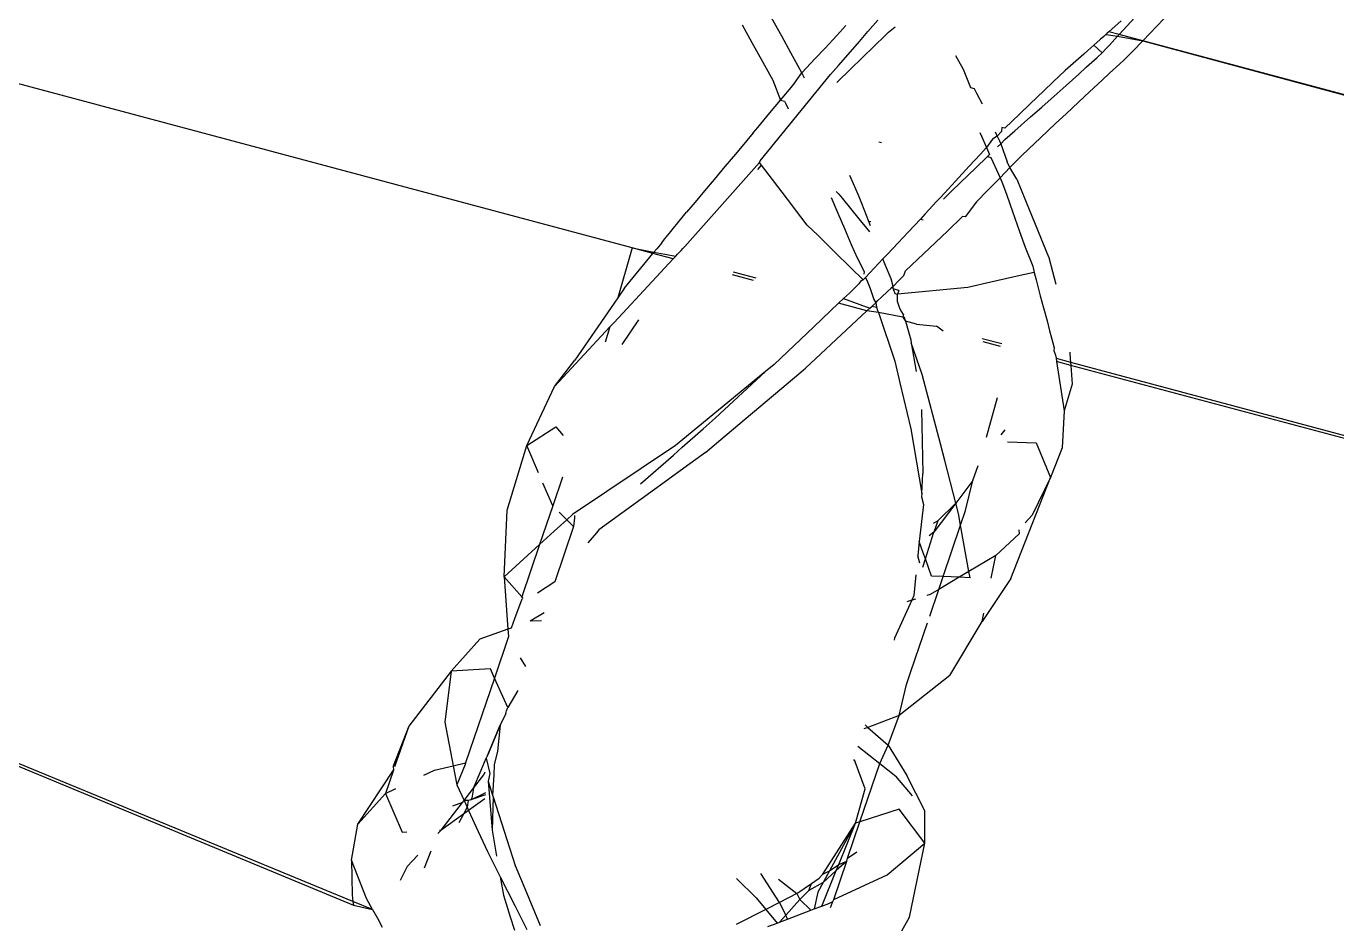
# Model space of a CAD drawing. Header units: inches. Extents: x 3324238 to 135265466, y -1036581 to 20094598.
# Drawn here: x 3354738.769 to 3354739.573, y -519088.282 to -519087.731 of the extents above; entities that cross this region are included whole.
import ezdxf

# ---------------------------------------------------------------- set-up
doc = ezdxf.new("R2010")
doc.units = ezdxf.units.IN
doc.header["$MEASUREMENT"] = 0

msp = doc.modelspace()

# ---------------------------------------------------------------- linework, layer by layer
for p, q in [((3354739.14091, -519087.86747, 0.00267), (3354737.3991, -519087.40102, 0.00267)), ((3354738.96952, -519088.26877, 0.00267), (3354737.36654, -519087.60679, 0.00267)), ((3354737.36654, -519087.60679, 0.00267), (3354738.96982, -519088.27101, 0.00267)), ((3354739.43978, -519087.7364, 0.00267), (3354739.44941, -519087.72585, 0.00267)), ((3354739.2085, -519087.73042, 0.00267), (3354739.21447, -519087.74122, 0.00267)), ((3354739.23272, -519087.73747, 0.00267), (3354739.22655, -519087.72621, 0.00267)), ((3354739.27204, -519087.73096, 0.00267), (3354739.26652, -519087.73691, 0.00267)), ((3354739.2856, -519087.73464, 0.00267), (3354739.29165, -519087.72765, 0.00267)), ((3354739.29829, -519087.7349, 0.00267), (3354739.30242, -519087.73163, 0.00267)), ((3354739.44113, -519087.72809, 0.00267), (3354739.43361, -519087.73475, 0.00267)), ((3354739.4543, -519087.74029, 0.00267), (3354739.46732, -519087.72669, 0.00267)), ((3354739.21447, -519087.74122, 0.00267), (3354739.2212, -519087.75342, 0.00267)), ((3354739.23827, -519087.7476, 0.00267), (3354739.23272, -519087.73747, 0.00267)), ((3354739.26652, -519087.73691, 0.00267), (3354739.25935, -519087.74472, 0.00267)), ((3354739.27354, -519087.74858, 0.00267), (3354739.28041, -519087.74063, 0.00267)), ((3354739.28041, -519087.74063, 0.00267), (3354739.2856, -519087.73464, 0.00267)), ((3354739.28982, -519087.74315, 0.00267), (3354739.29573, -519087.73739, 0.00267)), ((3354739.29573, -519087.73739, 0.00267), (3354739.29829, -519087.7349, 0.00267)), ((3354739.42818, -519087.73956, 0.00267), (3354739.42431, -519087.74297, 0.00267)), ((3354739.43042, -519087.73758, 0.00267), (3354739.42818, -519087.73956, 0.00267)), ((3354739.4326, -519087.73564, 0.00267), (3354739.43042, -519087.73758, 0.00267)), ((3354739.43185, -519087.73631, 0.00267), (3354739.43893, -519087.73734, 0.00267)), ((3354739.43361, -519087.73475, 0.00267), (3354739.4326, -519087.73564, 0.00267)), ((3354739.43978, -519087.7364, 0.00267), (3354739.43361, -519087.73475, 0.00267)), ((3354739.43389, -519087.74286, 0.00267), (3354739.43893, -519087.73734, 0.00267)), ((3354739.43893, -519087.73734, 0.00267), (3354739.43978, -519087.7364, 0.00267)), ((3354739.43893, -519087.73734, 0.00267), (3354739.4543, -519087.74029, 0.00267)), ((3354739.4543, -519087.74029, 0.00267), (3354739.43978, -519087.7364, 0.00267)), ((3354739.44818, -519087.74668, 0.00267), (3354739.4543, -519087.74029, 0.00267)), ((3354741.22047, -519088.21327, 0.00267), (3354739.4543, -519087.74029, 0.00267)), ((3354739.4543, -519087.74029, 0.00267), (3354741.21994, -519088.21516, 0.00267)), ((3354739.24502, -519087.75991, 0.00267), (3354739.23827, -519087.7476, 0.00267)), ((3354739.25935, -519087.74472, 0.00267), (3354739.25326, -519087.75119, 0.00267)), ((3354739.26759, -519087.75545, 0.00267), (3354739.27354, -519087.74858, 0.00267)), ((3354739.2819, -519087.75086, 0.00267), (3354739.28982, -519087.74315, 0.00267)), ((3354739.33944, -519087.74926, 0.00267), (3354739.34414, -519087.7577, 0.00267)), ((3354739.41818, -519087.74841, 0.00267), (3354739.41172, -519087.75413, 0.00267)), ((3354739.42067, -519087.7462, 0.00267), (3354739.41818, -519087.74841, 0.00267)), ((3354739.42431, -519087.74297, 0.00267), (3354739.42067, -519087.7462, 0.00267)), ((3354739.42431, -519087.74297, 0.00267), (3354739.42945, -519087.74773, 0.00267)), ((3354739.42629, -519087.75058, 0.00267), (3354739.42945, -519087.74773, 0.00267)), ((3354739.42945, -519087.74773, 0.00267), (3354739.43192, -519087.74502, 0.00267)), ((3354739.43192, -519087.74502, 0.00267), (3354739.43389, -519087.74286, 0.00267)), ((3354739.44523, -519087.74977, 0.00267), (3354739.44274, -519087.75208, 0.00267)), ((3354739.44523, -519087.74977, 0.00267), (3354739.44818, -519087.74668, 0.00267)), ((3354739.2212, -519087.75342, 0.00267), (3354739.22729, -519087.76446, 0.00267)), ((3354739.24502, -519087.75991, 0.00267), (3354739.25326, -519087.75119, 0.00267)), ((3354739.26275, -519087.76104, 0.00267), (3354739.26759, -519087.75545, 0.00267)), ((3354739.26658, -519087.76579, 0.00267), (3354739.27512, -519087.75747, 0.00267)), ((3354739.27512, -519087.75747, 0.00267), (3354739.2819, -519087.75086, 0.00267)), ((3354739.34414, -519087.7577, 0.00267), (3354739.34862, -519087.76902, 0.00267)), ((3354739.41172, -519087.75413, 0.00267), (3354739.40679, -519087.75848, 0.00267)), ((3354739.41504, -519087.76069, 0.00267), (3354739.41988, -519087.75634, 0.00267)), ((3354739.41988, -519087.75634, 0.00267), (3354739.42629, -519087.75058, 0.00267)), ((3354739.44031, -519087.75433, 0.00267), (3354739.43403, -519087.76017, 0.00267)), ((3354739.44274, -519087.75208, 0.00267), (3354739.44031, -519087.75433, 0.00267)), ((3354739.21954, -519087.81403, 0.00267), (3354739.26275, -519087.76104, 0.00267)), ((3354739.22729, -519087.76446, 0.00267), (3354739.23205, -519087.77663, 0.00267)), ((3354739.23948, -519087.76772, 0.00267), (3354739.24502, -519087.75991, 0.00267)), ((3354739.24682, -519087.7632, 0.00267), (3354739.24502, -519087.75991, 0.00267)), ((3354739.39938, -519087.76554, 0.00267), (3354739.3937, -519087.77097, 0.00267)), ((3354739.40679, -519087.75848, 0.00267), (3354739.39938, -519087.76554, 0.00267)), ((3354739.40726, -519087.76769, 0.00267), (3354739.41504, -519087.76069, 0.00267)), ((3354739.42935, -519087.76452, 0.00267), (3354739.42173, -519087.77162, 0.00267)), ((3354739.43403, -519087.76017, 0.00267), (3354739.42935, -519087.76452, 0.00267)), ((3354739.23205, -519087.77663, 0.00267), (3354739.23948, -519087.76772, 0.00267)), ((3354739.34862, -519087.76902, 0.00267), (3354739.35078, -519087.76961, 0.00267)), ((3354739.35078, -519087.76961, 0.00267), (3354739.3523, -519087.77233, 0.00267)), ((3354739.3523, -519087.77233, 0.00267), (3354739.35573, -519087.77905, 0.00267)), ((3354739.3937, -519087.77097, 0.00267), (3354739.3853, -519087.779, 0.00267)), ((3354739.39236, -519087.78093, 0.00267), (3354739.40178, -519087.77261, 0.00267)), ((3354739.40178, -519087.77261, 0.00267), (3354739.40726, -519087.76769, 0.00267)), ((3354739.41494, -519087.77793, 0.00267), (3354739.42173, -519087.77162, 0.00267)), ((3354739.22544, -519087.78455, 0.00267), (3354739.23205, -519087.77663, 0.00267)), ((3354739.23205, -519087.77663, 0.00267), (3354739.23435, -519087.77725, 0.00267)), ((3354739.23435, -519087.77725, 0.00267), (3354739.23503, -519087.77848, 0.00267)), ((3354739.23503, -519087.77848, 0.00267), (3354739.23673, -519087.78199, 0.00267)), ((3354739.3853, -519087.779, 0.00267), (3354739.37879, -519087.78523, 0.00267)), ((3354739.38547, -519087.78702, 0.00267), (3354739.39236, -519087.78093, 0.00267)), ((3354739.40739, -519087.78501, 0.00267), (3354739.41494, -519087.77793, 0.00267)), ((3354739.21804, -519087.79342, 0.00267), (3354739.22544, -519087.78455, 0.00267)), ((3354739.37879, -519087.78523, 0.00267), (3354739.36971, -519087.7939, 0.00267)), ((3354739.37579, -519087.79556, 0.00267), (3354739.38547, -519087.78702, 0.00267)), ((3354739.40086, -519087.79114, 0.00267), (3354739.40739, -519087.78501, 0.00267)), ((3354739.21527, -519087.79675, 0.00267), (3354739.21138, -519087.80138, 0.00267)), ((3354739.21527, -519087.79675, 0.00267), (3354739.21804, -519087.79342, 0.00267)), ((3354739.35441, -519087.79665, 0.00267), (3354739.35535, -519087.79875, 0.00267)), ((3354739.3638, -519087.7961, 0.00267), (3354739.365, -519087.79874, 0.00267)), ((3354739.36764, -519087.79588, 0.00267), (3354739.365, -519087.79874, 0.00267)), ((3354739.36793, -519087.79342, 0.00267), (3354739.36764, -519087.79588, 0.00267)), ((3354739.36971, -519087.7939, 0.00267), (3354739.36793, -519087.79342, 0.00267)), ((3354739.36977, -519087.80088, 0.00267), (3354739.37579, -519087.79556, 0.00267)), ((3354739.39158, -519087.79986, 0.00267), (3354739.40086, -519087.79114, 0.00267)), ((3354739.21138, -519087.80138, 0.00267), (3354739.20427, -519087.80987, 0.00267)), ((3354739.29389, -519087.80289, 0.00267), (3354739.29228, -519087.80246, 0.00267)), ((3354739.35849, -519087.8058, 0.00267), (3354739.35458, -519087.81004, 0.00267)), ((3354739.35535, -519087.79875, 0.00267), (3354739.35849, -519087.8058, 0.00267)), ((3354739.36222, -519087.80059, 0.00267), (3354739.35849, -519087.8058, 0.00267)), ((3354739.35849, -519087.8058, 0.00267), (3354739.36036, -519087.81001, 0.00267)), ((3354739.365, -519087.79874, 0.00267), (3354739.36222, -519087.80059, 0.00267)), ((3354739.365, -519087.79874, 0.00267), (3354739.36636, -519087.8017, 0.00267)), ((3354739.36522, -519087.8053, 0.00267), (3354739.36714, -519087.80343, 0.00267)), ((3354739.36636, -519087.8017, 0.00267), (3354739.36714, -519087.80343, 0.00267)), ((3354739.36714, -519087.80343, 0.00267), (3354739.36977, -519087.80088, 0.00267)), ((3354739.36714, -519087.80343, 0.00267), (3354739.37112, -519087.81456, 0.00267)), ((3354739.38446, -519087.80655, 0.00267), (3354739.39158, -519087.79986, 0.00267)), ((3354739.20427, -519087.80987, 0.00267), (3354739.19782, -519087.81755, 0.00267)), ((3354739.21903, -519087.81499, 0.00267), (3354739.21954, -519087.81403, 0.00267)), ((3354739.35458, -519087.81004, 0.00267), (3354739.34785, -519087.81734, 0.00267)), ((3354739.35174, -519087.81838, 0.00267), (3354739.35907, -519087.81127, 0.00267)), ((3354739.35907, -519087.81127, 0.00267), (3354739.36036, -519087.81001, 0.00267)), ((3354739.35907, -519087.81127, 0.00267), (3354739.36118, -519087.81184, 0.00267)), ((3354739.36118, -519087.81184, 0.00267), (3354739.36576, -519087.82213, 0.00267)), ((3354739.37279, -519087.81812, 0.00267), (3354739.37112, -519087.81456, 0.00267)), ((3354739.37991, -519087.81082, 0.00267), (3354739.37519, -519087.81567, 0.00267)), ((3354739.37991, -519087.81082, 0.00267), (3354739.38446, -519087.80655, 0.00267)), ((3354739.17331, -519087.8665, 0.00267), (3354739.21903, -519087.81499, 0.00267)), ((3354739.19782, -519087.81755, 0.00267), (3354739.19129, -519087.82535, 0.00267)), ((3354739.218, -519087.81934, 0.00267), (3354739.22032, -519087.81666, 0.00267)), ((3354739.22032, -519087.81666, 0.00267), (3354739.21903, -519087.81499, 0.00267)), ((3354739.22698, -519087.82536, 0.00267), (3354739.22032, -519087.81666, 0.00267)), ((3354739.34785, -519087.81734, 0.00267), (3354739.33938, -519087.82652, 0.00267)), ((3354739.34249, -519087.82737, 0.00267), (3354739.35174, -519087.81838, 0.00267)), ((3354739.36576, -519087.82213, 0.00267), (3354739.36674, -519087.82434, 0.00267)), ((3354739.37279, -519087.81812, 0.00267), (3354739.36674, -519087.82434, 0.00267)), ((3354739.37279, -519087.81812, 0.00267), (3354739.37519, -519087.81567, 0.00267)), ((3354739.37708, -519087.82517, 0.00267), (3354739.37279, -519087.81812, 0.00267)), ((3354739.19129, -519087.82535, 0.00267), (3354739.18533, -519087.83246, 0.00267)), ((3354739.23636, -519087.83761, 0.00267), (3354739.22698, -519087.82536, 0.00267)), ((3354739.2776, -519087.82986, 0.00267), (3354739.27457, -519087.82306, 0.00267)), ((3354739.28037, -519087.83607, 0.00267), (3354739.2776, -519087.82986, 0.00267)), ((3354739.33938, -519087.82652, 0.00267), (3354739.33262, -519087.83385, 0.00267)), ((3354739.33679, -519087.8329, 0.00267), (3354739.34249, -519087.82737, 0.00267)), ((3354739.36674, -519087.82434, 0.00267), (3354739.35931, -519087.83196, 0.00267)), ((3354739.36674, -519087.82434, 0.00267), (3354739.36828, -519087.8278, 0.00267)), ((3354739.36828, -519087.8278, 0.00267), (3354739.37087, -519087.83511, 0.00267)), ((3354739.37708, -519087.82517, 0.00267), (3354739.3824, -519087.83825, 0.00267)), ((3354739.18533, -519087.83246, 0.00267), (3354739.17962, -519087.83926, 0.00267)), ((3354739.24456, -519087.84832, 0.00267), (3354739.23636, -519087.83761, 0.00267)), ((3354739.2631, -519087.8364, 0.00267), (3354739.2672, -519087.84601, 0.00267)), ((3354739.26615, -519087.83286, 0.00267), (3354739.26786, -519087.83445, 0.00267)), ((3354739.26786, -519087.83445, 0.00267), (3354739.26979, -519087.83683, 0.00267)), ((3354739.26979, -519087.83683, 0.00267), (3354739.28008, -519087.84951, 0.00267)), ((3354739.28189, -519087.84007, 0.00267), (3354739.28037, -519087.83607, 0.00267)), ((3354739.3304, -519087.83625, 0.00267), (3354739.32784, -519087.83903, 0.00267)), ((3354739.33262, -519087.83385, 0.00267), (3354739.3304, -519087.83625, 0.00267)), ((3354739.33207, -519087.8376, 0.00267), (3354739.33515, -519087.83453, 0.00267)), ((3354739.33515, -519087.83453, 0.00267), (3354739.33679, -519087.8329, 0.00267)), ((3354739.35931, -519087.83196, 0.00267), (3354739.35233, -519087.83913, 0.00267)), ((3354739.37087, -519087.83511, 0.00267), (3354739.37439, -519087.84504, 0.00267)), ((3354739.3824, -519087.83825, 0.00267), (3354739.38648, -519087.84827, 0.00267)), ((3354739.16981, -519087.85112, 0.00267), (3354739.17438, -519087.84552, 0.00267)), ((3354739.17962, -519087.83926, 0.00267), (3354739.17438, -519087.84552, 0.00267)), ((3354739.2672, -519087.84601, 0.00267), (3354739.27124, -519087.85547, 0.00267)), ((3354739.28612, -519087.85116, 0.00267), (3354739.28189, -519087.84007, 0.00267)), ((3354739.32077, -519087.84657, 0.00267), (3354739.31784, -519087.84969, 0.00267)), ((3354739.32784, -519087.83903, 0.00267), (3354739.32077, -519087.84657, 0.00267)), ((3354739.35233, -519087.83913, 0.00267), (3354739.34536, -519087.84833, 0.00267)), ((3354739.37439, -519087.84504, 0.00267), (3354739.37878, -519087.85744, 0.00267)), ((3354739.16558, -519087.85629, 0.00267), (3354739.16981, -519087.85112, 0.00267)), ((3354739.24846, -519087.85342, 0.00267), (3354739.24456, -519087.84832, 0.00267)), ((3354739.25486, -519087.8597, 0.00267), (3354739.24846, -519087.85342, 0.00267)), ((3354739.28008, -519087.84951, 0.00267), (3354739.28665, -519087.85762, 0.00267)), ((3354739.28715, -519087.85386, 0.00267), (3354739.28612, -519087.85116, 0.00267)), ((3354739.28745, -519087.85152, 0.00267), (3354739.28612, -519087.85116, 0.00267)), ((3354739.31029, -519087.85774, 0.00267), (3354739.31784, -519087.84969, 0.00267)), ((3354739.31784, -519087.84969, 0.00267), (3354739.31953, -519087.85015, 0.00267)), ((3354739.33458, -519087.85721, 0.00267), (3354739.34361, -519087.84808, 0.00267)), ((3354739.34536, -519087.84833, 0.00267), (3354739.34361, -519087.84808, 0.00267)), ((3354739.38648, -519087.84827, 0.00267), (3354739.39162, -519087.86094, 0.00267)), ((3354739.15905, -519087.86429, 0.00267), (3354739.1608, -519087.86215, 0.00267)), ((3354739.1608, -519087.86215, 0.00267), (3354739.16395, -519087.85829, 0.00267)), ((3354739.16395, -519087.85829, 0.00267), (3354739.16558, -519087.85629, 0.00267)), ((3354739.26517, -519087.86983, 0.00267), (3354739.25486, -519087.8597, 0.00267)), ((3354739.27124, -519087.85547, 0.00267), (3354739.27544, -519087.86529, 0.00267)), ((3354739.30416, -519087.86428, 0.00267), (3354739.31029, -519087.85774, 0.00267)), ((3354739.3087, -519087.88149, 0.00267), (3354739.33458, -519087.85721, 0.00267)), ((3354739.37878, -519087.85744, 0.00267), (3354739.38215, -519087.86692, 0.00267)), ((3354739.39162, -519087.86094, 0.00267), (3354739.39551, -519087.8705, 0.00267)), ((3354739.14091, -519087.86747, 0.00267), (3354739.13222, -519087.89804, 0.00267)), ((3354739.15366, -519087.87089, 0.00267), (3354739.14091, -519087.86747, 0.00267)), ((3354739.14091, -519087.86747, 0.00267), (3354739.15432, -519087.87008, 0.00267)), ((3354739.15366, -519087.87089, 0.00267), (3354739.15432, -519087.87008, 0.00267)), ((3354739.15432, -519087.87008, 0.00267), (3354739.1561, -519087.86791, 0.00267)), ((3354739.15432, -519087.87008, 0.00267), (3354739.16764, -519087.8726, 0.00267)), ((3354739.15905, -519087.86429, 0.00267), (3354739.1561, -519087.86791, 0.00267)), ((3354739.16884, -519087.87131, 0.00267), (3354739.17099, -519087.869, 0.00267)), ((3354739.17099, -519087.869, 0.00267), (3354739.17211, -519087.8678, 0.00267)), ((3354739.17211, -519087.8678, 0.00267), (3354739.17331, -519087.8665, 0.00267)), ((3354739.27517, -519087.87967, 0.00267), (3354739.26517, -519087.86983, 0.00267)), ((3354739.27544, -519087.86529, 0.00267), (3354739.27896, -519087.87353, 0.00267)), ((3354739.29757, -519087.8713, 0.00267), (3354739.30416, -519087.86428, 0.00267)), ((3354739.38215, -519087.86692, 0.00267), (3354739.38694, -519087.8786, 0.00267)), ((3354739.39551, -519087.8705, 0.00267), (3354739.39664, -519087.87328, 0.00267)), ((3354739.12992, -519087.91318, 0.00267), (3354739.16613, -519087.87423, 0.00267)), ((3354739.13612, -519087.89237, 0.00267), (3354739.15366, -519087.87089, 0.00267)), ((3354739.16613, -519087.87423, 0.00267), (3354739.15366, -519087.87089, 0.00267)), ((3354739.16613, -519087.87423, 0.00267), (3354739.16764, -519087.8726, 0.00267)), ((3354739.16764, -519087.8726, 0.00267), (3354739.16884, -519087.87131, 0.00267)), ((3354739.27896, -519087.87353, 0.00267), (3354739.28343, -519087.88191, 0.00267)), ((3354739.29217, -519087.87706, 0.00267), (3354739.28678, -519087.88281, 0.00267)), ((3354739.29217, -519087.87706, 0.00267), (3354739.29489, -519087.87417, 0.00267)), ((3354739.29489, -519087.87417, 0.00267), (3354739.29757, -519087.8713, 0.00267)), ((3354739.29654, -519087.87824, 0.00267), (3354739.29489, -519087.87417, 0.00267)), ((3354739.29984, -519087.88635, 0.00267), (3354739.29654, -519087.87824, 0.00267)), ((3354739.38694, -519087.8786, 0.00267), (3354739.38765, -519087.88244, 0.00267)), ((3354739.39664, -519087.87328, 0.00267), (3354739.39896, -519087.88187, 0.00267)), ((3354739.21537, -519087.88742, 0.00267), (3354739.20257, -519087.88399, 0.00267)), ((3354739.20303, -519087.88208, 0.00267), (3354739.21694, -519087.88581, 0.00267)), ((3354739.28275, -519087.88711, 0.00267), (3354739.27517, -519087.87967, 0.00267)), ((3354739.28413, -519087.88563, 0.00267), (3354739.28275, -519087.88711, 0.00267)), ((3354739.28343, -519087.88191, 0.00267), (3354739.28322, -519087.88351, 0.00267)), ((3354739.28678, -519087.88281, 0.00267), (3354739.28413, -519087.88563, 0.00267)), ((3354739.28413, -519087.88563, 0.00267), (3354739.28529, -519087.88835, 0.00267)), ((3354739.30106, -519087.89112, 0.00267), (3354739.29984, -519087.88635, 0.00267)), ((3354739.30452, -519087.88762, 0.00267), (3354739.30768, -519087.88442, 0.00267)), ((3354739.30768, -519087.88442, 0.00267), (3354739.3087, -519087.88149, 0.00267)), ((3354739.3792, -519087.88438, 0.00267), (3354739.36103, -519087.88854, 0.00267)), ((3354739.38765, -519087.88244, 0.00267), (3354739.3792, -519087.88438, 0.00267)), ((3354739.38765, -519087.88244, 0.00267), (3354739.38885, -519087.88696, 0.00267)), ((3354739.38885, -519087.88696, 0.00267), (3354739.39147, -519087.89681, 0.00267)), ((3354739.39896, -519087.88187, 0.00267), (3354739.40108, -519087.88974, 0.00267)), ((3354739.13612, -519087.89237, 0.00267), (3354739.13222, -519087.89804, 0.00267)), ((3354739.27654, -519087.893, 0.00267), (3354739.27427, -519087.89515, 0.00267)), ((3354739.28017, -519087.88955, 0.00267), (3354739.27654, -519087.893, 0.00267)), ((3354739.2816, -519087.88736, 0.00267), (3354739.28017, -519087.88955, 0.00267)), ((3354739.2816, -519087.88736, 0.00267), (3354739.28275, -519087.88711, 0.00267)), ((3354739.28529, -519087.88835, 0.00267), (3354739.28654, -519087.89126, 0.00267)), ((3354739.28654, -519087.89126, 0.00267), (3354739.28698, -519087.8923, 0.00267)), ((3354739.28698, -519087.8923, 0.00267), (3354739.28827, -519087.89613, 0.00267)), ((3354739.2977, -519087.89427, 0.00267), (3354739.29405, -519087.89767, 0.00267)), ((3354739.29985, -519087.89225, 0.00267), (3354739.2977, -519087.89427, 0.00267)), ((3354739.30106, -519087.89112, 0.00267), (3354739.29985, -519087.89225, 0.00267)), ((3354739.30106, -519087.89112, 0.00267), (3354739.30452, -519087.88762, 0.00267)), ((3354739.30116, -519087.8926, 0.00267), (3354739.30106, -519087.89112, 0.00267)), ((3354739.30116, -519087.8926, 0.00267), (3354739.30214, -519087.89546, 0.00267)), ((3354739.30454, -519087.89351, 0.00267), (3354739.30116, -519087.8926, 0.00267)), ((3354739.34701, -519087.89175, 0.00267), (3354739.30372, -519087.89589, 0.00267)), ((3354739.30454, -519087.89351, 0.00267), (3354739.30372, -519087.89589, 0.00267)), ((3354739.36103, -519087.88854, 0.00267), (3354739.34701, -519087.89175, 0.00267)), ((3354739.13222, -519087.89804, 0.00267), (3354739.10582, -519087.9363, 0.00267)), ((3354739.26767, -519087.90142, 0.00267), (3354739.25236, -519087.91596, 0.00267)), ((3354739.27073, -519087.89852, 0.00267), (3354739.26767, -519087.90142, 0.00267)), ((3354739.28506, -519087.90608, 0.00267), (3354739.26767, -519087.90142, 0.00267)), ((3354739.27427, -519087.89515, 0.00267), (3354739.27073, -519087.89852, 0.00267)), ((3354739.27073, -519087.89852, 0.00267), (3354739.28674, -519087.9045, 0.00267)), ((3354739.29042, -519087.90107, 0.00267), (3354739.28816, -519087.90317, 0.00267)), ((3354739.28827, -519087.89613, 0.00267), (3354739.2893, -519087.89918, 0.00267)), ((3354739.2893, -519087.89918, 0.00267), (3354739.29042, -519087.90107, 0.00267)), ((3354739.29042, -519087.90107, 0.00267), (3354739.29174, -519087.89983, 0.00267)), ((3354739.29042, -519087.90107, 0.00267), (3354739.2909, -519087.9039, 0.00267)), ((3354739.29405, -519087.89767, 0.00267), (3354739.29174, -519087.89983, 0.00267)), ((3354739.30214, -519087.89546, 0.00267), (3354739.30372, -519087.89589, 0.00267)), ((3354739.3038, -519087.90027, 0.00267), (3354739.30372, -519087.89589, 0.00267)), ((3354739.30485, -519087.90334, 0.00267), (3354739.3038, -519087.90027, 0.00267)), ((3354739.39147, -519087.89681, 0.00267), (3354739.39344, -519087.90418, 0.00267)), ((3354739.28506, -519087.90608, 0.00267), (3354739.24732, -519087.94134, 0.00267)), ((3354739.28506, -519087.90608, 0.00267), (3354739.28674, -519087.9045, 0.00267)), ((3354739.29213, -519087.90706, 0.00267), (3354739.28506, -519087.90608, 0.00267)), ((3354739.28674, -519087.9045, 0.00267), (3354739.28816, -519087.90317, 0.00267)), ((3354739.28816, -519087.90317, 0.00267), (3354739.2909, -519087.9039, 0.00267)), ((3354739.2909, -519087.9039, 0.00267), (3354739.29154, -519087.90578, 0.00267)), ((3354739.29154, -519087.90578, 0.00267), (3354739.29213, -519087.90706, 0.00267)), ((3354739.29213, -519087.90706, 0.00267), (3354739.30212, -519087.93709, 0.00267)), ((3354739.30713, -519087.90996, 0.00267), (3354739.29213, -519087.90706, 0.00267)), ((3354739.30546, -519087.90511, 0.00267), (3354739.30485, -519087.90334, 0.00267)), ((3354739.30755, -519087.90835, 0.00267), (3354739.30546, -519087.90511, 0.00267)), ((3354739.30755, -519087.90835, 0.00267), (3354739.30713, -519087.90996, 0.00267)), ((3354739.30713, -519087.90996, 0.00267), (3354739.3088, -519087.91244, 0.00267)), ((3354739.30812, -519087.91023, 0.00267), (3354739.30713, -519087.90996, 0.00267)), ((3354739.3088, -519087.91244, 0.00267), (3354739.30812, -519087.91023, 0.00267)), ((3354739.39344, -519087.90418, 0.00267), (3354739.3956, -519087.9123, 0.00267)), ((3354739.09321, -519087.95261, 0.00267), (3354739.12715, -519087.91584, 0.00267)), ((3354739.12715, -519087.91584, 0.00267), (3354739.12445, -519087.92535, 0.00267)), ((3354739.12715, -519087.91584, 0.00267), (3354739.12992, -519087.91318, 0.00267)), ((3354739.13485, -519087.92681, 0.00267), (3354739.14495, -519087.91157, 0.00267)), ((3354739.25236, -519087.91596, 0.00267), (3354739.22813, -519087.93896, 0.00267)), ((3354739.3088, -519087.91244, 0.00267), (3354739.31194, -519087.92394, 0.00267)), ((3354739.31547, -519087.91422, 0.00267), (3354739.3088, -519087.91244, 0.00267)), ((3354739.31547, -519087.91422, 0.00267), (3354739.32776, -519087.91549, 0.00267)), ((3354739.33177, -519087.91859, 0.00267), (3354739.32776, -519087.91549, 0.00267)), ((3354739.3956, -519087.9123, 0.00267), (3354739.3972, -519087.91832, 0.00267)), ((3354739.3972, -519087.91832, 0.00267), (3354739.39798, -519087.92123, 0.00267)), ((3354739.31194, -519087.92394, 0.00267), (3354739.31222, -519087.92563, 0.00267)), ((3354739.31222, -519087.92563, 0.00267), (3354739.31519, -519087.94341, 0.00267)), ((3354739.31885, -519087.94518, 0.00267), (3354739.31222, -519087.92563, 0.00267)), ((3354739.35579, -519087.92299, 0.00267), (3354739.36787, -519087.92623, 0.00267)), ((3354739.36705, -519087.92804, 0.00267), (3354739.35643, -519087.92519, 0.00267)), ((3354739.39798, -519087.92123, 0.00267), (3354739.39916, -519087.9257, 0.00267)), ((3354739.39916, -519087.9257, 0.00267), (3354739.4, -519087.92882, 0.00267)), ((3354739.4, -519087.92882, 0.00267), (3354739.39972, -519087.93042, 0.00267)), ((3354739.39972, -519087.93042, 0.00267), (3354739.40084, -519087.93327, 0.00267)), ((3354739.40084, -519087.93327, 0.00267), (3354739.40114, -519087.93513, 0.00267)), ((3354739.40114, -519087.93513, 0.00267), (3354739.41003, -519087.93752, 0.00267)), ((3354739.40114, -519087.93513, 0.00267), (3354739.40147, -519087.93725, 0.00267)), ((3354739.40954, -519087.93138, 0.00267), (3354739.40988, -519087.93568, 0.00267)), ((3354739.09321, -519087.95261, 0.00267), (3354739.10582, -519087.9363, 0.00267)), ((3354739.22813, -519087.93896, 0.00267), (3354739.2228, -519087.94334, 0.00267)), ((3354739.24445, -519087.94376, 0.00267), (3354739.24732, -519087.94134, 0.00267)), ((3354739.30212, -519087.93709, 0.00267), (3354739.30522, -519087.95026, 0.00267)), ((3354739.41019, -519087.93959, 0.00267), (3354739.40147, -519087.93725, 0.00267)), ((3354739.40147, -519087.93725, 0.00267), (3354739.40618, -519087.96744, 0.00267)), ((3354739.40988, -519087.93568, 0.00267), (3354739.41003, -519087.93752, 0.00267)), ((3354739.41003, -519087.93752, 0.00267), (3354741.16523, -519088.40756, 0.00267)), ((3354739.41003, -519087.93752, 0.00267), (3354739.41019, -519087.93959, 0.00267)), ((3354741.16469, -519088.40944, 0.00267), (3354739.41019, -519087.93959, 0.00267)), ((3354739.41019, -519087.93959, 0.00267), (3354739.41111, -519087.95102, 0.00267)), ((3354739.2228, -519087.94334, 0.00267), (3354739.18122, -519087.97756, 0.00267)), ((3354739.19194, -519087.97208, 0.00267), (3354739.2228, -519087.94334, 0.00267)), ((3354739.1981, -519087.98281, 0.00267), (3354739.24445, -519087.94376, 0.00267)), ((3354739.30522, -519087.95026, 0.00267), (3354739.31189, -519087.97855, 0.00267)), ((3354739.3302, -519087.98776, 0.00267), (3354739.31885, -519087.94518, 0.00267)), ((3354739.41111, -519087.95102, 0.00267), (3354739.40618, -519087.96744, 0.00267)), ((3354739.07626, -519087.98881, 0.00267), (3354739.09321, -519087.95261, 0.00267)), ((3354739.31847, -519087.96659, 0.00267), (3354739.31936, -519088.00591, 0.00267)), ((3354739.35835, -519087.98364, 0.00267), (3354739.36524, -519087.95939, 0.00267)), ((3354739.18453, -519087.97859, 0.00267), (3354739.19194, -519087.97208, 0.00267)), ((3354739.40618, -519087.96744, 0.00267), (3354739.40479, -519087.9903, 0.00267)), ((3354739.07626, -519087.98881, 0.00267), (3354739.09414, -519087.97737, 0.00267)), ((3354739.09414, -519087.97737, 0.00267), (3354739.09868, -519087.98261, 0.00267)), ((3354739.17168, -519087.9899, 0.00267), (3354739.18453, -519087.97859, 0.00267)), ((3354739.18122, -519087.97756, 0.00267), (3354739.17209, -519087.98507, 0.00267)), ((3354739.18595, -519087.99305, 0.00267), (3354739.1981, -519087.98281, 0.00267)), ((3354739.31189, -519087.97855, 0.00267), (3354739.3187, -519088.01819, 0.00267)), ((3354739.36979, -519087.97912, 0.00267), (3354739.36732, -519087.98232, 0.00267)), ((3354739.06413, -519088.02852, 0.00267), (3354739.07626, -519087.98881, 0.00267)), ((3354739.08345, -519088.00555, 0.00267), (3354739.07626, -519087.98881, 0.00267)), ((3354739.1675, -519087.98885, 0.00267), (3354739.10439, -519088.03109, 0.00267)), ((3354739.1663, -519087.99463, 0.00267), (3354739.17168, -519087.9899, 0.00267)), ((3354739.16855, -519087.98799, 0.00267), (3354739.1675, -519087.98885, 0.00267)), ((3354739.17209, -519087.98507, 0.00267), (3354739.16855, -519087.98799, 0.00267)), ((3354739.33281, -519087.99797, 0.00267), (3354739.3302, -519087.98776, 0.00267)), ((3354739.37134, -519087.98654, 0.00267), (3354739.38902, -519087.98714, 0.00267)), ((3354739.38902, -519087.98714, 0.00267), (3354739.39771, -519088.00844, 0.00267)), ((3354739.40479, -519087.9903, 0.00267), (3354739.39771, -519088.00844, 0.00267)), ((3354739.1461, -519088.0124, 0.00267), (3354739.1663, -519087.99463, 0.00267)), ((3354739.18595, -519087.99305, 0.00267), (3354739.17045, -519088.0043, 0.00267)), ((3354739.33953, -519088.02421, 0.00267), (3354739.33281, -519087.99797, 0.00267)), ((3354739.17045, -519088.0043, 0.00267), (3354739.1606, -519088.01145, 0.00267)), ((3354739.3187, -519088.01819, 0.00267), (3354739.31936, -519088.00591, 0.00267)), ((3354739.35001, -519088.01032, 0.00267), (3354739.35339, -519088.00109, 0.00267)), ((3354739.09215, -519088.02579, 0.00267), (3354739.08618, -519088.0119, 0.00267)), ((3354739.09813, -519088.00813, 0.00267), (3354739.09215, -519088.02579, 0.00267)), ((3354739.1606, -519088.01145, 0.00267), (3354739.1205, -519088.04057, 0.00267)), ((3354739.35001, -519088.01032, 0.00267), (3354739.33953, -519088.02421, 0.00267)), ((3354739.34553, -519088.02871, 0.00267), (3354739.35001, -519088.01032, 0.00267)), ((3354739.37335, -519088.07055, 0.00267), (3354739.39771, -519088.00844, 0.00267)), ((3354739.39771, -519088.00844, 0.00267), (3354739.38642, -519088.03148, 0.00267)), ((3354739.3187, -519088.01819, 0.00267), (3354739.31859, -519088.02032, 0.00267)), ((3354739.31859, -519088.02032, 0.00267), (3354739.31986, -519088.02496, 0.00267)), ((3354739.06237, -519088.06939, 0.00267), (3354739.06413, -519088.02852, 0.00267)), ((3354739.09215, -519088.02579, 0.00267), (3354739.08409, -519088.04959, 0.00267)), ((3354739.10078, -519088.03438, 0.00267), (3354739.09612, -519088.02976, 0.00267)), ((3354739.10439, -519088.03109, 0.00267), (3354739.10078, -519088.03438, 0.00267)), ((3354739.31986, -519088.02496, 0.00267), (3354739.31712, -519088.04763, 0.00267)), ((3354739.33953, -519088.02421, 0.00267), (3354739.32604, -519088.04207, 0.00267)), ((3354739.33953, -519088.02421, 0.00267), (3354739.32861, -519088.03502, 0.00267)), ((3354739.34115, -519088.03055, 0.00267), (3354739.33953, -519088.02421, 0.00267)), ((3354739.34246, -519088.03777, 0.00267), (3354739.34115, -519088.03055, 0.00267)), ((3354739.34246, -519088.03777, 0.00267), (3354739.34553, -519088.02871, 0.00267)), ((3354739.38642, -519088.03148, 0.00267), (3354739.38215, -519088.03624, 0.00267)), ((3354739.10078, -519088.03438, 0.00267), (3354739.09301, -519088.04146, 0.00267)), ((3354739.10489, -519088.03848, 0.00267), (3354739.09337, -519088.07248, 0.00267)), ((3354739.10489, -519088.03848, 0.00267), (3354739.10078, -519088.03438, 0.00267)), ((3354739.10557, -519088.03313, 0.00267), (3354739.10489, -519088.03848, 0.00267)), ((3354739.10563, -519088.03182, 0.00267), (3354739.10557, -519088.03313, 0.00267)), ((3354739.32861, -519088.03502, 0.00267), (3354739.32577, -519088.03675, 0.00267)), ((3354739.32861, -519088.03502, 0.00267), (3354739.32604, -519088.04207, 0.00267)), ((3354739.33177, -519088.06932, 0.00267), (3354739.34246, -519088.03777, 0.00267)), ((3354739.34765, -519088.06617, 0.00267), (3354739.34246, -519088.03777, 0.00267)), ((3354739.09301, -519088.04146, 0.00267), (3354739.08409, -519088.04959, 0.00267)), ((3354739.11897, -519088.04237, 0.00267), (3354739.11367, -519088.04861, 0.00267)), ((3354739.1205, -519088.04057, 0.00267), (3354739.11897, -519088.04237, 0.00267)), ((3354739.31712, -519088.04763, 0.00267), (3354739.31626, -519088.05652, 0.00267)), ((3354739.31966, -519088.05479, 0.00267), (3354739.31712, -519088.04763, 0.00267)), ((3354739.32094, -519088.05842, 0.00267), (3354739.32604, -519088.04207, 0.00267)), ((3354739.32604, -519088.04207, 0.00267), (3354739.32322, -519088.04426, 0.00267)), ((3354739.37841, -519088.04292, 0.00267), (3354739.3641, -519088.05641, 0.00267)), ((3354739.37828, -519088.04056, 0.00267), (3354739.37841, -519088.04292, 0.00267)), ((3354739.08409, -519088.04959, 0.00267), (3354739.06237, -519088.06939, 0.00267)), ((3354739.08409, -519088.04959, 0.00267), (3354739.07323, -519088.08165, 0.00267)), ((3354739.32094, -519088.05842, 0.00267), (3354739.31966, -519088.05479, 0.00267)), ((3354739.31757, -519088.06094, 0.00267), (3354739.31626, -519088.05652, 0.00267)), ((3354739.31936, -519088.06347, 0.00267), (3354739.32094, -519088.05842, 0.00267)), ((3354739.32469, -519088.06904, 0.00267), (3354739.32094, -519088.05842, 0.00267)), ((3354739.3641, -519088.05641, 0.00267), (3354739.34765, -519088.06617, 0.00267)), ((3354739.36124, -519088.07027, 0.00267), (3354739.3641, -519088.05641, 0.00267)), ((3354739.06237, -519088.06939, 0.00267), (3354739.06463, -519088.10165, 0.00267)), ((3354739.07323, -519088.08165, 0.00267), (3354739.06237, -519088.06939, 0.00267)), ((3354739.31514, -519088.06812, 0.00267), (3354739.3139, -519088.08095, 0.00267)), ((3354739.33177, -519088.06932, 0.00267), (3354739.32469, -519088.06904, 0.00267)), ((3354739.32912, -519088.07717, 0.00267), (3354739.33177, -519088.06932, 0.00267)), ((3354739.34167, -519088.06971, 0.00267), (3354739.32912, -519088.07717, 0.00267)), ((3354739.34167, -519088.06971, 0.00267), (3354739.33177, -519088.06932, 0.00267)), ((3354739.34765, -519088.06617, 0.00267), (3354739.34167, -519088.06971, 0.00267)), ((3354739.34834, -519088.06998, 0.00267), (3354739.34167, -519088.06971, 0.00267)), ((3354739.34834, -519088.06998, 0.00267), (3354739.34765, -519088.06617, 0.00267)), ((3354739.37335, -519088.07055, 0.00267), (3354739.35576, -519088.09684, 0.00267)), ((3354739.09337, -519088.07248, 0.00267), (3354739.08293, -519088.07941, 0.00267)), ((3354739.32359, -519088.09348, 0.00267), (3354739.32912, -519088.07717, 0.00267)), ((3354739.32912, -519088.07717, 0.00267), (3354739.32391, -519088.08026, 0.00267)), ((3354739.07316, -519088.08321, 0.00267), (3354739.06863, -519088.09523, 0.00267)), ((3354739.07413, -519088.08267, 0.00267), (3354739.07323, -519088.08165, 0.00267)), ((3354739.31262, -519088.08382, 0.00267), (3354739.30197, -519088.107, 0.00267)), ((3354739.31262, -519088.08382, 0.00267), (3354739.30949, -519088.08481, 0.00267)), ((3354739.3139, -519088.08095, 0.00267), (3354739.31262, -519088.08382, 0.00267)), ((3354739.31495, -519088.08309, 0.00267), (3354739.31262, -519088.08382, 0.00267)), ((3354739.32391, -519088.08026, 0.00267), (3354739.32182, -519088.08092, 0.00267)), ((3354739.06863, -519088.09523, 0.00267), (3354739.0667, -519088.10092, 0.00267)), ((3354739.0869, -519088.09159, 0.00267), (3354739.07837, -519088.09657, 0.00267)), ((3354739.35576, -519088.09684, 0.00267), (3354739.3568, -519088.0918, 0.00267)), ((3354739.06463, -519088.10165, 0.00267), (3354739.0474, -519088.10771, 0.00267)), ((3354739.0667, -519088.10092, 0.00267), (3354739.06463, -519088.10165, 0.00267)), ((3354739.06463, -519088.10165, 0.00267), (3354739.06494, -519088.10612, 0.00267)), ((3354739.08528, -519088.09637, 0.00267), (3354739.07837, -519088.09657, 0.00267)), ((3354739.31207, -519088.1275, 0.00267), (3354739.32215, -519088.09773, 0.00267)), ((3354739.33583, -519088.13007, 0.00267), (3354739.35576, -519088.09684, 0.00267)), ((3354739.0474, -519088.10771, 0.00267), (3354739.02974, -519088.1273, 0.00267)), ((3354739.06494, -519088.10612, 0.00267), (3354739.05652, -519088.13168, 0.00267)), ((3354739.30197, -519088.107, 0.00267), (3354739.30172, -519088.10829, 0.00267)), ((3354739.07572, -519088.12459, 0.00267), (3354739.07236, -519088.1192, 0.00267)), ((3354739.02974, -519088.1273, 0.00267), (3354739.00382, -519088.16112, 0.00267)), ((3354739.02974, -519088.1273, 0.00267), (3354739.02586, -519088.15875, 0.00267)), ((3354739.05394, -519088.12593, 0.00267), (3354739.02974, -519088.1273, 0.00267)), ((3354739.05652, -519088.13168, 0.00267), (3354739.05394, -519088.12593, 0.00267)), ((3354739.30935, -519088.13553, 0.00267), (3354739.31207, -519088.1275, 0.00267)), ((3354739.05652, -519088.13168, 0.00267), (3354739.0387, -519088.18359, 0.00267)), ((3354739.06461, -519088.14963, 0.00267), (3354739.05652, -519088.13168, 0.00267)), ((3354739.33583, -519088.13007, 0.00267), (3354739.30478, -519088.15459, 0.00267)), ((3354739.30478, -519088.15459, 0.00267), (3354739.30935, -519088.13553, 0.00267)), ((3354739.07077, -519088.13921, 0.00267), (3354739.06461, -519088.14963, 0.00267)), ((3354739.06329, -519088.15333, 0.00267), (3354739.06373, -519088.1517, 0.00267)), ((3354739.06373, -519088.1517, 0.00267), (3354739.06461, -519088.14963, 0.00267)), ((3354739.02586, -519088.15875, 0.00267), (3354739.0311, -519088.18541, 0.00267)), ((3354739.06329, -519088.15333, 0.00267), (3354739.05996, -519088.1606, 0.00267)), ((3354739.28389, -519088.16038, 0.00267), (3354739.28557, -519088.16185, 0.00267)), ((3354739.30478, -519088.15459, 0.00267), (3354739.28557, -519088.16185, 0.00267)), ((3354739.29802, -519088.17277, 0.00267), (3354739.30478, -519088.15459, 0.00267)), ((3354739.00382, -519088.16112, 0.00267), (3354738.99415, -519088.18574, 0.00267)), ((3354739.00382, -519088.16112, 0.00267), (3354738.99514, -519088.18602, 0.00267)), ((3354739.05996, -519088.1606, 0.00267), (3354739.05212, -519088.17907, 0.00267)), ((3354739.05212, -519088.17907, 0.00267), (3354739.05996, -519088.1606, 0.00267)), ((3354739.05996, -519088.1606, 0.00267), (3354739.05818, -519088.17639, 0.00267)), ((3354739.28557, -519088.16185, 0.00267), (3354739.28307, -519088.16279, 0.00267)), ((3354739.28557, -519088.16185, 0.00267), (3354739.29802, -519088.17277, 0.00267)), ((3354739.05818, -519088.17639, 0.00267), (3354739.05615, -519088.18483, 0.00267)), ((3354739.27949, -519088.17337, 0.00267), (3354739.29291, -519088.18404, 0.00267)), ((3354739.29291, -519088.18404, 0.00267), (3354739.29802, -519088.17277, 0.00267)), ((3354739.29802, -519088.17277, 0.00267), (3354739.30961, -519088.1915, 0.00267)), ((3354739.0311, -519088.18541, 0.00267), (3354739.0387, -519088.18359, 0.00267)), ((3354739.03835, -519088.1846, 0.00267), (3354739.03341, -519088.19714, 0.00267)), ((3354739.0387, -519088.18359, 0.00267), (3354739.03835, -519088.1846, 0.00267)), ((3354739.04824, -519088.18823, 0.00267), (3354739.05142, -519088.18072, 0.00267)), ((3354739.05212, -519088.17907, 0.00267), (3354739.05142, -519088.18072, 0.00267)), ((3354739.05142, -519088.18072, 0.00267), (3354739.05351, -519088.19016, 0.00267)), ((3354739.2767, -519088.18159, 0.00267), (3354739.27792, -519088.18298, 0.00267)), ((3354739.28388, -519088.19956, 0.00267), (3354739.27792, -519088.18298, 0.00267)), ((3354739.28076, -519088.21992, 0.00267), (3354739.29291, -519088.18404, 0.00267)), ((3354739.29291, -519088.18404, 0.00267), (3354739.30279, -519088.19188, 0.00267)), ((3354738.97254, -519088.22139, 0.00267), (3354738.99443, -519088.18807, 0.00267)), ((3354738.99443, -519088.18807, 0.00267), (3354738.98943, -519088.20241, 0.00267)), ((3354738.99415, -519088.18574, 0.00267), (3354738.99443, -519088.18807, 0.00267)), ((3354739.01307, -519088.19123, 0.00267), (3354739.01951, -519088.18818, 0.00267)), ((3354739.01951, -519088.18818, 0.00267), (3354739.0311, -519088.18541, 0.00267)), ((3354739.0311, -519088.18541, 0.00267), (3354739.03341, -519088.19714, 0.00267)), ((3354739.04355, -519088.1993, 0.00267), (3354739.04824, -519088.18823, 0.00267)), ((3354739.04355, -519088.1993, 0.00267), (3354739.04995, -519088.19101, 0.00267)), ((3354739.04995, -519088.19101, 0.00267), (3354739.05063, -519088.1891, 0.00267)), ((3354739.05351, -519088.19016, 0.00267), (3354739.05256, -519088.19498, 0.00267)), ((3354739.05596, -519088.19105, 0.00267), (3354739.05521, -519088.20348, 0.00267)), ((3354739.05615, -519088.18483, 0.00267), (3354739.05596, -519088.19105, 0.00267)), ((3354739.31293, -519088.20398, 0.00267), (3354739.30279, -519088.19188, 0.00267)), ((3354739.32063, -519088.21317, 0.00267), (3354739.30961, -519088.1915, 0.00267)), ((3354738.98943, -519088.20241, 0.00267), (3354738.99578, -519088.19941, 0.00267)), ((3354739.03341, -519088.19714, 0.00267), (3354739.03779, -519088.20675, 0.00267)), ((3354739.03779, -519088.20675, 0.00267), (3354739.04355, -519088.1993, 0.00267)), ((3354739.04355, -519088.1993, 0.00267), (3354739.04245, -519088.20538, 0.00267)), ((3354739.05256, -519088.19498, 0.00267), (3354739.05494, -519088.22499, 0.00267)), ((3354739.05256, -519088.19498, 0.00267), (3354739.05521, -519088.20348, 0.00267)), ((3354739.2781, -519088.22077, 0.00267), (3354739.28388, -519088.19956, 0.00267)), ((3354738.97254, -519088.22139, 0.00267), (3354738.98943, -519088.20241, 0.00267)), ((3354738.98943, -519088.20241, 0.00267), (3354738.99983, -519088.22619, 0.00267)), ((3354739.02376, -519088.22492, 0.00267), (3354739.03676, -519088.20809, 0.00267)), ((3354739.03676, -519088.20809, 0.00267), (3354739.03061, -519088.21018, 0.00267)), ((3354739.03676, -519088.20809, 0.00267), (3354739.03779, -519088.20675, 0.00267)), ((3354739.04034, -519088.20687, 0.00267), (3354739.03779, -519088.20675, 0.00267)), ((3354739.03779, -519088.20675, 0.00267), (3354739.03963, -519088.21078, 0.00267)), ((3354739.04034, -519088.20687, 0.00267), (3354739.03963, -519088.21078, 0.00267)), ((3354739.04195, -519088.20632, 0.00267), (3354739.04034, -519088.20687, 0.00267)), ((3354739.05042, -519088.2058, 0.00267), (3354739.04057, -519088.21286, 0.00267)), ((3354739.04195, -519088.20632, 0.00267), (3354739.05121, -519088.20182, 0.00267)), ((3354739.05092, -519088.20327, 0.00267), (3354739.04195, -519088.20632, 0.00267)), ((3354739.04245, -519088.20538, 0.00267), (3354739.04195, -519088.20632, 0.00267)), ((3354739.05556, -519088.20454, 0.00267), (3354739.05494, -519088.22499, 0.00267)), ((3354739.05521, -519088.20348, 0.00267), (3354739.05556, -519088.20454, 0.00267)), ((3354739.05556, -519088.20454, 0.00267), (3354739.0692, -519088.24673, 0.00267)), ((3354739.03733, -519088.21519, 0.00267), (3354739.02376, -519088.22492, 0.00267)), ((3354739.03733, -519088.21519, 0.00267), (3354739.03458, -519088.22044, 0.00267)), ((3354739.03963, -519088.21078, 0.00267), (3354739.03733, -519088.21519, 0.00267)), ((3354739.04057, -519088.21286, 0.00267), (3354739.03733, -519088.21519, 0.00267)), ((3354739.03963, -519088.21078, 0.00267), (3354739.04057, -519088.21286, 0.00267)), ((3354739.04057, -519088.21286, 0.00267), (3354739.04647, -519088.2258, 0.00267)), ((3354739.3048, -519088.21218, 0.00267), (3354739.28076, -519088.21992, 0.00267)), ((3354739.3206, -519088.23289, 0.00267), (3354739.3048, -519088.21218, 0.00267)), ((3354739.3206, -519088.23289, 0.00267), (3354739.32063, -519088.21317, 0.00267)), ((3354738.96871, -519088.24346, 0.00267), (3354738.97254, -519088.22139, 0.00267)), ((3354739.25789, -519088.25194, 0.00267), (3354739.2781, -519088.22077, 0.00267)), ((3354739.2781, -519088.22077, 0.00267), (3354739.26207, -519088.24996, 0.00267)), ((3354739.26777, -519088.24599, 0.00267), (3354739.2781, -519088.22077, 0.00267)), ((3354739.27321, -519088.24221, 0.00267), (3354739.28076, -519088.21992, 0.00267)), ((3354739.28076, -519088.21992, 0.00267), (3354739.2781, -519088.22077, 0.00267)), ((3354738.99983, -519088.22619, 0.00267), (3354739.00262, -519088.22605, 0.00267)), ((3354739.02376, -519088.22492, 0.00267), (3354739.02173, -519088.2271, 0.00267)), ((3354739.0226, -519088.22498, 0.00267), (3354739.02376, -519088.22492, 0.00267)), ((3354739.04647, -519088.2258, 0.00267), (3354739.05209, -519088.23813, 0.00267)), ((3354739.05494, -519088.22499, 0.00267), (3354739.05774, -519088.24097, 0.00267)), ((3354739.29737, -519088.25232, 0.00267), (3354739.3206, -519088.23289, 0.00267)), ((3354739.31108, -519088.27852, 0.00267), (3354739.3206, -519088.23289, 0.00267)), ((3354739.00944, -519088.24034, 0.00267), (3354739.00291, -519088.24737, 0.00267)), ((3354739.01731, -519088.23792, 0.00267), (3354739.01323, -519088.24826, 0.00267)), ((3354739.05209, -519088.23813, 0.00267), (3354739.05997, -519088.25369, 0.00267)), ((3354739.27321, -519088.24221, 0.00267), (3354739.27877, -519088.23834, 0.00267)), ((3354738.96871, -519088.24346, 0.00267), (3354738.969, -519088.26478, 0.00267)), ((3354738.97783, -519088.26691, 0.00267), (3354738.96871, -519088.24346, 0.00267)), ((3354739.00291, -519088.24737, 0.00267), (3354738.99851, -519088.2559, 0.00267)), ((3354739.0692, -519088.24673, 0.00267), (3354739.074, -519088.25833, 0.00267)), ((3354739.26207, -519088.24996, 0.00267), (3354739.26777, -519088.24599, 0.00267)), ((3354739.26464, -519088.26751, 0.00267), (3354739.27262, -519088.24395, 0.00267)), ((3354739.27262, -519088.24395, 0.00267), (3354739.26622, -519088.24977, 0.00267)), ((3354739.26622, -519088.24977, 0.00267), (3354739.26777, -519088.24599, 0.00267)), ((3354739.26777, -519088.24599, 0.00267), (3354739.27262, -519088.24395, 0.00267)), ((3354739.27262, -519088.24395, 0.00267), (3354739.27321, -519088.24221, 0.00267)), ((3354739.05997, -519088.25369, 0.00267), (3354739.06192, -519088.26485, 0.00267)), ((3354739.05997, -519088.25369, 0.00267), (3354739.06889, -519088.2713, 0.00267)), ((3354739.20499, -519088.25458, 0.00267), (3354739.21713, -519088.26664, 0.00267)), ((3354739.23129, -519088.2694, 0.00267), (3354739.21998, -519088.25155, 0.00267)), ((3354739.23069, -519088.25508, 0.00267), (3354739.24196, -519088.26394, 0.00267)), ((3354739.25092, -519088.25771, 0.00267), (3354739.2557, -519088.25439, 0.00267)), ((3354739.2557, -519088.25439, 0.00267), (3354739.25789, -519088.25194, 0.00267)), ((3354739.25728, -519088.27162, 0.00267), (3354739.26622, -519088.24977, 0.00267)), ((3354739.25789, -519088.25194, 0.00267), (3354739.26207, -519088.24996, 0.00267)), ((3354739.26622, -519088.24977, 0.00267), (3354739.25812, -519088.25716, 0.00267)), ((3354739.26207, -519088.24996, 0.00267), (3354739.25812, -519088.25716, 0.00267)), ((3354739.26464, -519088.26751, 0.00267), (3354739.29737, -519088.25232, 0.00267)), ((3354738.969, -519088.26478, 0.00267), (3354738.96952, -519088.26877, 0.00267)), ((3354739.06192, -519088.26485, 0.00267), (3354739.06615, -519088.27823, 0.00267)), ((3354739.074, -519088.25833, 0.00267), (3354739.08443, -519088.28351, 0.00267)), ((3354739.24196, -519088.26394, 0.00267), (3354739.23129, -519088.2694, 0.00267)), ((3354739.24196, -519088.26394, 0.00267), (3354739.24642, -519088.26084, 0.00267)), ((3354739.24196, -519088.26394, 0.00267), (3354739.2438, -519088.26766, 0.00267)), ((3354739.2438, -519088.26766, 0.00267), (3354739.24948, -519088.26196, 0.00267)), ((3354739.24642, -519088.26084, 0.00267), (3354739.25092, -519088.25771, 0.00267)), ((3354739.25812, -519088.25716, 0.00267), (3354739.24948, -519088.26196, 0.00267)), ((3354739.24948, -519088.26196, 0.00267), (3354739.25092, -519088.25771, 0.00267)), ((3354739.25488, -519088.26305, 0.00267), (3354739.25264, -519088.27339, 0.00267)), ((3354739.25812, -519088.25716, 0.00267), (3354739.25488, -519088.26305, 0.00267)), ((3354738.96952, -519088.26877, 0.00267), (3354738.96982, -519088.27101, 0.00267)), ((3354738.98164, -519088.27379, 0.00267), (3354738.96952, -519088.26877, 0.00267)), ((3354738.96982, -519088.27101, 0.00267), (3354738.98164, -519088.27379, 0.00267)), ((3354738.98164, -519088.27379, 0.00267), (3354738.97783, -519088.26691, 0.00267)), ((3354739.06889, -519088.2713, 0.00267), (3354739.07629, -519088.28592, 0.00267)), ((3354739.21713, -519088.26664, 0.00267), (3354739.22297, -519088.27365, 0.00267)), ((3354739.23129, -519088.2694, 0.00267), (3354739.22297, -519088.27365, 0.00267)), ((3354739.23249, -519088.2713, 0.00267), (3354739.23129, -519088.2694, 0.00267)), ((3354739.23525, -519088.2772, 0.00267), (3354739.23249, -519088.2713, 0.00267)), ((3354739.23525, -519088.2772, 0.00267), (3354739.2438, -519088.26766, 0.00267)), ((3354739.2438, -519088.26766, 0.00267), (3354739.25058, -519088.27418, 0.00267)), ((3354739.25264, -519088.27339, 0.00267), (3354739.25728, -519088.27162, 0.00267)), ((3354739.25728, -519088.27162, 0.00267), (3354739.26168, -519088.26994, 0.00267)), ((3354739.26168, -519088.26994, 0.00267), (3354739.26416, -519088.26871, 0.00267)), ((3354739.26271, -519088.27241, 0.00267), (3354739.26416, -519088.26871, 0.00267)), ((3354739.26416, -519088.26871, 0.00267), (3354739.26464, -519088.26751, 0.00267)), ((3354738.98164, -519088.27379, 0.00267), (3354738.98536, -519088.28052, 0.00267)), ((3354738.98767, -519088.28469, 0.00267), (3354738.98536, -519088.28052, 0.00267)), ((3354739.06615, -519088.27823, 0.00267), (3354739.06872, -519088.28636, 0.00267)), ((3354739.22297, -519088.27365, 0.00267), (3354739.20481, -519088.28293, 0.00267)), ((3354739.22297, -519088.27365, 0.00267), (3354739.22997, -519088.28205, 0.00267)), ((3354739.23138, -519088.28151, 0.00267), (3354739.23525, -519088.2772, 0.00267)), ((3354739.23138, -519088.28151, 0.00267), (3354739.23637, -519088.2796, 0.00267)), ((3354739.23637, -519088.2796, 0.00267), (3354739.23525, -519088.2772, 0.00267)), ((3354739.23637, -519088.2796, 0.00267), (3354739.25058, -519088.27418, 0.00267)), ((3354739.25058, -519088.27418, 0.00267), (3354739.25264, -519088.27339, 0.00267)), ((3354739.29814, -519088.30146, 0.00267), (3354739.31108, -519088.27852, 0.00267)), ((3354739.22425, -519088.28423, 0.00267), (3354739.22997, -519088.28205, 0.00267)), ((3354739.22997, -519088.28205, 0.00267), (3354739.23138, -519088.28151, 0.00267))]:
    msp.add_line(p, q)

doc.saveas('drawing.dxf')
